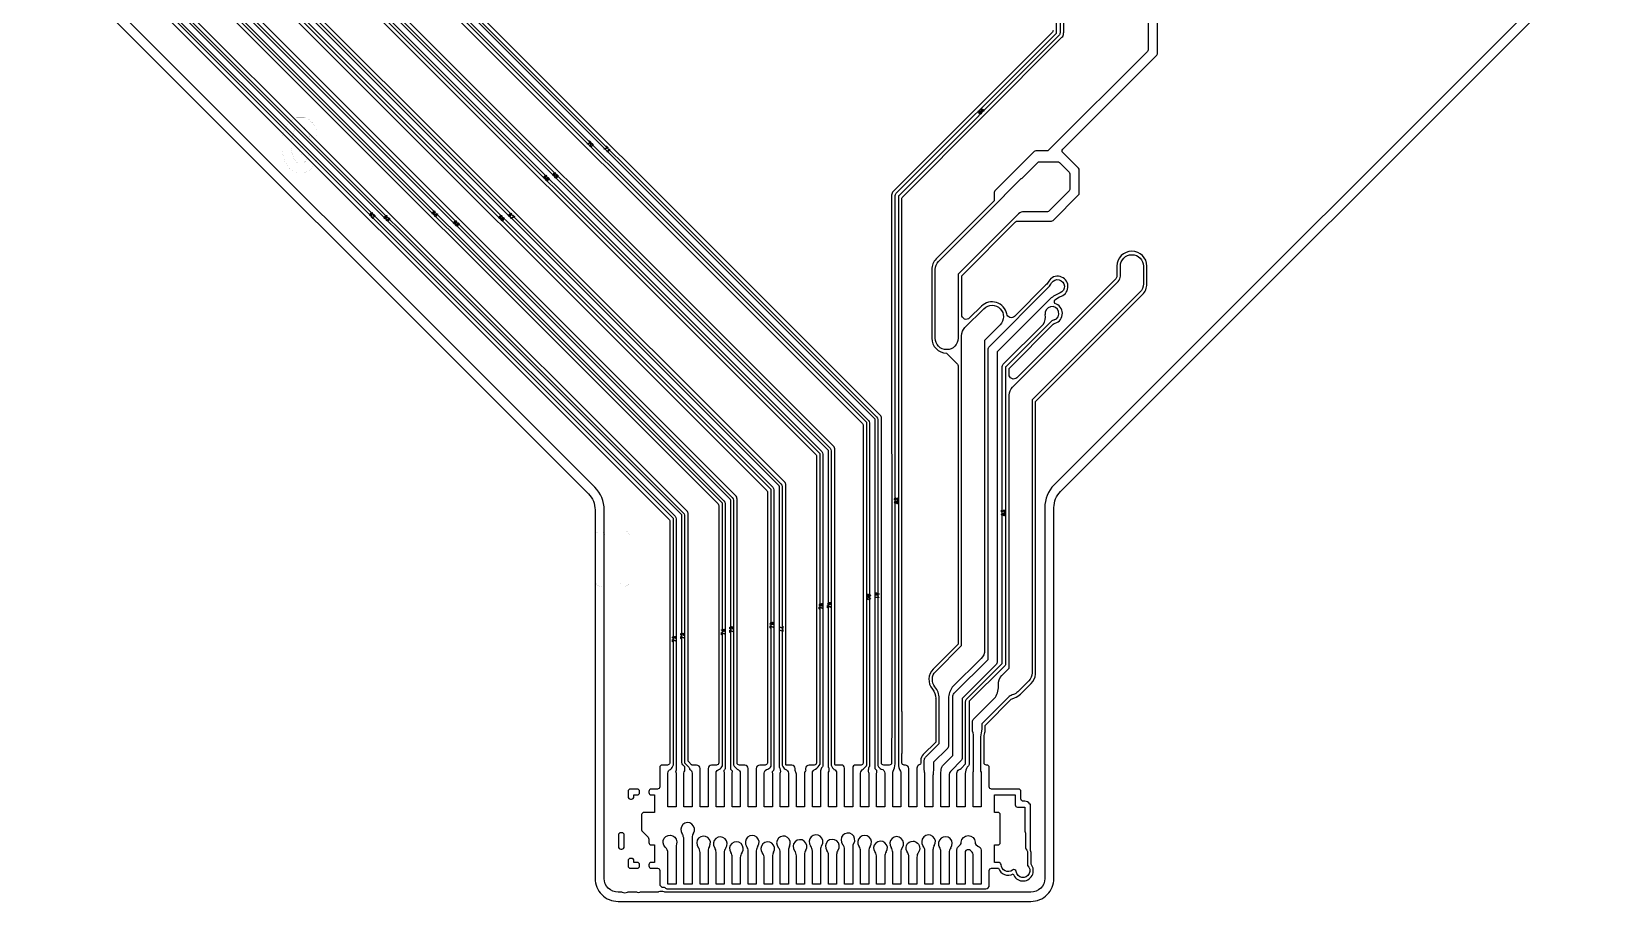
# Model space of a CAD drawing. Extents: x -945 to -170, y -475 to 73.
# Drawn here: x -899.13 to -864.66, y -430.84 to -411.88 of the extents above; entities that cross this region are included whole.
import ezdxf

# ---------------------------------------------------------------- set-up
doc = ezdxf.new("R2010")
doc.units = 0
for name, color, linetype in [('bak_bak_ttr1-bcq2932', 14, 'Continuous'), ('bak_outline', 7, 'Continuous'), ('biaozhu1', 4, 'Continuous'), ('quyukuang', 5, 'Continuous')]:
    doc.layers.add(name, color=color, linetype=linetype)

# ---------------------------------------------------------------- blocks, each defined once
blk = doc.blocks.new('PAD_R11')
at = {"layer": 'quyukuang', "const_width": 0.5}
blk.add_lwpolyline([(0.25, 0, 1), (-0.25, 0, 1)], format="xyb", close=True, dxfattribs=at)

msp = doc.modelspace()

# ---------------------------------------------------------------- linework, layer by layer
at = {"layer": 'bak_bak_ttr1-bcq2932'}
msp.add_line((-885.935, -430.638), (-886.143, -430.638), dxfattribs=at)
at = {"layer": 'bak_bak_ttr1-bcq2932', "linetype": 'Continuous'}
for points in [[(-898.93, -409.404), (-898.93, -339.145, -0.198918), (-898.695, -338.58), (-887.94, -327.824, 0.198866), (-887.589, -326.976), (-887.589, -312.463, -0.414221), (-887.289, -312.163), (-876.493, -312.163, -0.414221), (-876.193, -312.463), (-876.193, -326.976, 0.198942), (-875.842, -327.824), (-865.09, -338.576, -0.19887), (-864.855, -339.142), (-864.855, -409.442, -0.198841), (-865.09, -410.008), (-876.844, -421.762, 0.198849), (-877.049, -422.257), (-877.049, -430.338, -0.414221), (-877.349, -430.638), (-885.32, -430.638, -0.141893), (-885.34, -430.632, 0.15105), (-885.466, -430.632, -0.121952), (-885.49, -430.638), (-885.875, -430.638)], [(-880.362, -428.781), (-880.362, -428.045, -0.123503), (-880.352, -428.003, 0.123426), (-880.311, -427.84), (-880.311, -427.6, -0.071899), (-880.309, -427.59), (-880.309, -426.727, -0.06563), (-880.311, -426.718), (-880.311, -415.467, -0.199051), (-880.285, -415.405), (-876.794, -411.914, 0.198993), (-876.791, -411.906), (-876.791, -399.342, -0.223567), (-876.777, -399.313), (-876.707, -399.244, 0.192842), (-876.765, -399.111)], [(-876.564, -399.12, 0.132872), (-876.622, -399.204), (-876.622, -399.249, -0.200779), (-876.633, -399.275), (-876.716, -399.358), (-876.716, -411.906, -0.198813), (-876.741, -411.968), (-880.232, -415.458, 0.199265), (-880.236, -415.467), (-880.236, -426.709, -0.06563), (-880.234, -426.719), (-880.234, -427.599, -0.071899), (-880.236, -427.609), (-880.236, -427.84, 0.122425), (-880.196, -428.002, -0.127335), (-880.185, -428.045), (-880.185, -428.781), (-880.362, -428.781)], [(-892.352, -409.09), (-881.022, -420.42, -0.198729), (-881.008, -420.455), (-881.008, -427.824, -0.414365), (-881.051, -427.868), (-881.169, -427.868, 0.414243), (-881.235, -427.933), (-881.235, -428.781), (-881.412, -428.781), (-881.412, -427.933, 0.414243), (-881.478, -427.868), (-881.615, -427.868, -0.023592), (-881.622, -427.854), (-881.622, -420.996, 0.198878), (-881.655, -420.918), (-893.344, -409.229, -0.198874)], [(-892.222, -409.024), (-880.892, -420.354, -0.198938), (-880.869, -420.41), (-880.869, -427.888, -0.199584), (-880.877, -427.908), (-880.882, -427.913, 0.087879), (-880.894, -428.005, -0.116693), (-880.885, -428.045), (-880.885, -428.781), (-881.062, -428.781), (-881.062, -428.045, -0.3222), (-881.002, -427.96, -0.169562), (-880.994, -427.944), (-880.936, -427.886, 0.020186), (-880.926, -427.867), (-880.926, -420.41, 0.199121), (-880.932, -420.395), (-892.262, -409.064, -0.198777)], [(-892.042, -408.949), (-880.712, -420.28, -0.198816), (-880.689, -420.335), (-880.689, -427.88, 0.110709), (-880.611, -427.957, -0.374388), (-880.535, -428.045), (-880.535, -428.781), (-880.712, -428.781), (-880.712, -428.045, -0.088902), (-880.707, -428.014, 0.030232), (-880.711, -427.984), (-880.737, -427.957, -0.199584), (-880.746, -427.937), (-880.746, -420.335, 0.198981), (-880.752, -420.32), (-892.082, -408.99, -0.198856)], [(-876.866, -411.859, -0.199011), (-876.881, -411.894), (-880.353, -415.366, 0.198617), (-880.386, -415.446), (-880.385, -426.731), (-880.385, -426.734), (-880.387, -427.818, -0.413781), (-880.437, -427.868), (-880.557, -427.868, -0.414095), (-880.607, -427.818), (-880.607, -420.289, 0.198766), (-880.622, -420.254), (-891.952, -408.924, -0.198729)], [(-886.256, -430.638), (-886.349, -430.638, -0.414221), (-886.649, -430.338), (-886.649, -422.307, 0.198849), (-886.854, -421.812), (-898.695, -409.97, -0.19897), (-898.93, -409.404)], [(-893.744, -409.395), (-882.034, -421.105, -0.147767), (-882.023, -421.131), (-882.023, -427.822, -0.177077), (-882.038, -427.853, -0.198987), (-882.074, -427.868), (-882.185, -427.868, 0.410864), (-882.26, -427.942), (-882.26, -427.962, -0.308651), (-882.261, -427.99, 0.103573), (-882.285, -428.04, -0.013052), (-882.285, -428.045), (-882.285, -428.781), (-882.462, -428.781), (-882.462, -428.065, 0.071632), (-882.487, -427.986, -0.21792), (-882.487, -427.965, -0.018983), (-882.487, -427.956), (-882.487, -427.942, 0.410099), (-882.562, -427.868), (-882.682, -427.868, -0.028662), (-882.694, -427.852), (-882.694, -421.747, 0.198766), (-882.708, -421.712), (-894.381, -410.039, -0.198874)], [(-893.614, -409.329), (-881.907, -421.036, -0.198742), (-881.884, -421.091), (-881.884, -427.883, -0.199584), (-881.893, -427.903), (-881.915, -427.926, 0.062516), (-881.938, -428.02, -0.071784), (-881.935, -428.045), (-881.935, -428.781), (-882.112, -428.781), (-882.112, -428.045, -0.348806), (-882.044, -427.958, 0.098678), (-881.941, -427.847), (-881.941, -421.091, 0.198914), (-881.948, -421.076), (-893.654, -409.369, -0.198943)], [(-893.433, -409.254), (-881.727, -420.961, -0.198856), (-881.704, -421.016), (-881.704, -427.868, 0.070237), (-881.672, -427.929), (-881.653, -427.947, -0.114375), (-881.647, -427.958, 0.004919), (-881.643, -427.961, -0.316589), (-881.585, -428.045), (-881.585, -428.781), (-881.762, -428.781), (-881.762, -428.045, -0.142292), (-881.749, -427.997, 0.065423), (-881.748, -427.933), (-881.753, -427.928, -0.198563), (-881.761, -427.908), (-881.761, -421.016, 0.198995), (-881.767, -421.001), (-893.474, -409.295, -0.198804)], [(-897.858, -409.887), (-885.233, -422.512, -0.148168), (-885.222, -422.539), (-885.222, -427.823, -0.382571), (-885.272, -427.868), (-885.39, -427.868, 0.414253), (-885.44, -427.918), (-885.44, -428.341, -0.414228), (-885.49, -428.391), (-885.627, -428.391, 0.41425), (-885.677, -428.441), (-885.677, -428.468, 0.414261), (-885.627, -428.518), (-885.553, -428.518), (-885.553, -428.898), (-885.784, -428.898, 0.414249), (-885.834, -428.948), (-885.834, -429.28, 0.187557), (-885.819, -429.313), (-885.707, -429.426, -0.200207), (-885.677, -429.499), (-885.677, -429.558, 0.414261), (-885.627, -429.608), (-885.553, -429.608), (-885.553, -429.988), (-885.627, -429.988, 0.414261), (-885.677, -430.038), (-885.677, -430.065, 0.41425), (-885.627, -430.115), (-885.49, -430.115, -0.414106), (-885.44, -430.165), (-885.44, -430.464, 0.198865), (-885.425, -430.5), (-885.4, -430.524, 0.199129), (-885.391, -430.528), (-885.355, -430.528, -0.200369), (-885.328, -430.539), (-885.318, -430.549, 0.192262), (-885.284, -430.563), (-878.332, -430.563, 0.414241), (-878.257, -430.488), (-878.257, -430.165, -0.414253), (-878.207, -430.115), (-878.059, -430.116, 0.460538), (-877.738, -430.238, 1.191209), (-877.346, -430.028), (-877.348, -429.815, 0.100531), (-877.357, -429.726), (-877.357, -428.735, 0.414294), (-877.376, -428.716, 0.258701), (-877.484, -428.656), (-877.517, -428.656, -0.414106), (-877.567, -428.606), (-877.567, -428.441, 0.414081), (-877.617, -428.391), (-878.207, -428.391, -0.414081), (-878.257, -428.341), (-878.257, -427.918, 0.414081), (-878.307, -427.868), (-878.321, -427.868, -0.38183), (-878.371, -427.823), (-878.371, -427.292, -0.055089), (-878.357, -427.16), (-878.353, -427.153, 0.116488), (-878.348, -427.13), (-878.347, -427.018, -0.15202), (-878.336, -426.991), (-877.778, -426.433, -0.055641), (-877.705, -426.4, 0.115728), (-877.579, -426.322), (-877.343, -426.086, 0.175705), (-877.249, -425.885), (-877.248, -419.941), (-874.918, -417.612, 0.198935), (-874.823, -417.382), (-874.823, -416.993, 1), (-875.475, -416.993), (-875.475, -417.209, -0.197501), (-875.501, -417.272), (-877.657, -419.428, -0.646736), (-877.827, -419.352), (-877.827, -419.242, -0.198766), (-877.812, -419.206), (-876.862, -418.257, -0.046114), (-876.82, -418.238, 0.734305), (-876.826, -417.807, -0.211103), (-876.829, -417.725, -0.056038), (-876.687, -417.648)], [(-897.728, -409.822), (-885.106, -422.443, -0.198949), (-885.083, -422.499), (-885.083, -427.977, -0.199584), (-885.092, -427.997), (-885.096, -428.001, -0.12822), (-885.085, -428.045), (-885.085, -428.781), (-885.263, -428.781), (-885.263, -428.045, -0.316645), (-885.204, -427.961, 0.112618), (-885.14, -427.865), (-885.14, -422.499, 0.199073), (-885.146, -422.484), (-897.768, -409.862, -0.19884)], [(-897.548, -409.747), (-884.926, -422.369, -0.199055), (-884.903, -422.424), (-884.903, -427.808, 0.199143), (-884.896, -427.823), (-884.803, -427.916, -0.199488), (-884.795, -427.936), (-884.795, -427.96, -0.321573), (-884.735, -428.045), (-884.735, -428.781), (-884.913, -428.781), (-884.913, -428.045, -0.165655), (-884.894, -427.99, 0.118351), (-884.896, -427.905), (-884.937, -427.864, -0.198943), (-884.96, -427.808), (-884.96, -422.424, 0.199124), (-884.966, -422.409), (-897.588, -409.787, -0.198963)], [(-896.143, -410.203), (-884.17, -422.177, -0.198874), (-884.155, -422.212), (-884.155, -427.818, -0.414228), (-884.205, -427.868), (-884.31, -427.868, 0.414241), (-884.385, -427.943), (-884.385, -428.781), (-884.562, -428.781), (-884.562, -427.943, 0.414241), (-884.637, -427.868), (-884.738, -427.868, 0.027609), (-884.746, -427.859), (-884.811, -427.793, -0.138877), (-884.821, -427.768), (-884.821, -422.379, 0.198766), (-884.836, -422.343), (-897.459, -409.72, -0.179694)], [(-896.013, -410.137), (-884.04, -422.111, -0.198856), (-884.017, -422.166), (-884.017, -427.949, -0.198955), (-884.025, -427.969), (-884.043, -427.987, 0.020406), (-884.043, -428.003, -0.023227), (-884.044, -428.006, -0.113032), (-884.035, -428.045), (-884.035, -428.781), (-884.212, -428.781), (-884.212, -428.045, -0.36703), (-884.138, -427.957, 0.115975), (-884.074, -427.887), (-884.074, -422.166, 0.198995), (-884.08, -422.151), (-896.053, -410.178, -0.198938)], [(-895.833, -410.063), (-883.859, -422.036, -0.198777), (-883.836, -422.092), (-883.836, -427.86, 0.105762), (-883.752, -427.958, -0.344691), (-883.685, -428.045), (-883.685, -428.781), (-883.862, -428.781), (-883.862, -428.045, -0.095279), (-883.856, -428.012, 0.011606), (-883.857, -427.998), (-883.885, -427.97, -0.199584), (-883.893, -427.949), (-883.893, -422.092, 0.198856), (-883.9, -422.076), (-895.873, -410.103, -0.1988)], [(-894.782, -410.205), (-883.104, -421.882, -0.139116), (-883.094, -421.908), (-883.094, -427.823, -0.382075), (-883.144, -427.868), (-883.26, -427.868, 0.414244), (-883.335, -427.943), (-883.335, -428.781), (-883.512, -428.781), (-883.512, -427.943, 0.414244), (-883.587, -427.868), (-883.705, -427.868, -0.41407), (-883.755, -427.818), (-883.755, -422.071, 0.198878), (-883.787, -421.993), (-895.743, -410.037, -0.198826)], [(-894.652, -410.139), (-882.978, -421.812, -0.198943), (-882.955, -421.868), (-882.955, -427.965, -0.199584), (-882.964, -427.986), (-882.991, -428.013, -0.092887), (-882.985, -428.045), (-882.985, -428.781), (-883.162, -428.781), (-883.162, -428.045, -0.388245), (-883.081, -427.956, 0.114548), (-883.012, -427.892), (-883.012, -421.868, 0.199143), (-883.019, -421.853), (-894.692, -410.179, -0.198816)], [(-894.471, -410.064), (-882.798, -421.738, -0.198812), (-882.775, -421.793), (-882.775, -427.872, 0.111536), (-882.703, -427.958, -0.348069), (-882.635, -428.045), (-882.635, -428.781), (-882.812, -428.781), (-882.812, -428.045, -0.110476), (-882.804, -428.007, 0.066425), (-882.812, -427.94), (-882.824, -427.928, -0.199584), (-882.832, -427.908), (-882.832, -421.793, 0.199032), (-882.838, -421.778), (-894.512, -410.104, -0.198777)], [(-876.962, -417.32, -0.03515), (-877.022, -417.403), (-877.706, -418.087, -0.60031), (-877.878, -418.035, 0.60082), (-878.428, -417.866), (-878.685, -418.123, -0.66807), (-878.859, -418.051), (-878.859, -417.201), (-877.683, -416.025, -0.198842), (-877.647, -416.01), (-876.904, -416.01, 0.198877), (-876.868, -415.996), (-876.312, -415.44, 0.198757), (-876.298, -415.404), (-876.298, -414.897, 0.198804), (-876.312, -414.861), (-876.655, -414.518, -0.413953), (-876.655, -414.447), (-874.606, -412.398, 0.198757), (-874.591, -412.363), (-874.591, -410.183, 0.198866)], [(-874.796, -410.268), (-874.796, -412.278, -0.198889), (-874.81, -412.313), (-876.964, -414.467, -0.198959), (-876.999, -414.482), (-877.245, -414.482, 0.198889), (-877.28, -414.496), (-878.134, -415.35, 0.198847), (-878.148, -415.385), (-878.148, -415.549, -0.198804), (-878.163, -415.584), (-879.415, -416.836, 0.198753), (-879.51, -417.066), (-879.51, -418.563, 0.408434), (-879.191, -418.89), (-878.951, -419.13, -0.198814), (-878.936, -419.165), (-878.936, -425.231), (-879.479, -425.774, 0.388431), (-879.498, -426.213, -0.175919), (-879.426, -426.413, 0.015009), (-879.426, -426.423), (-879.426, -427.365), (-879.699, -427.639, 0.198592), (-879.751, -427.764), (-879.751, -427.818, -0.318919), (-879.784, -427.865, 0.319008), (-879.835, -427.936), (-879.835, -428.781), (-880.012, -428.781), (-880.012, -427.943, 0.414244), (-880.087, -427.868), (-880.11, -427.868, -0.414095), (-880.16, -427.818), (-880.16, -427.618, 0.041585), (-880.159, -427.599), (-880.159, -426.705), (-880.16, -426.702), (-880.161, -426.63), (-880.16, -415.514, -0.199011), (-880.145, -415.479), (-876.673, -412.006, 0.219022), (-876.64, -411.918, -0.16555), (-876.635, -411.903, 0.165614), (-876.63, -411.888), (-876.63, -410.464, -0.198804)], [(-876.898, -417.36, -1.398453), (-876.715, -417.577, 0.078446), (-876.93, -417.706), (-878.082, -418.858), (-878.082, -425.608, -0.199912), (-878.112, -425.681), (-878.848, -426.417), (-878.848, -427.704, -0.200036), (-878.878, -427.776), (-879.083, -427.982, 0.198817), (-879.135, -428.105), (-879.135, -428.781), (-879.312, -428.781), (-879.312, -428.044)], [(-879.312, -428.044, -0.035494), (-879.304, -427.949, -0.176037), (-879.275, -427.886), (-879.051, -427.662), (-879.051, -426.375, -0.199912), (-879.021, -426.303), (-878.285, -425.567), (-878.285, -418.816, -0.199837), (-878.255, -418.744), (-876.965, -417.454, 0.036275), (-876.898, -417.36)], [(-878.962, -428.781), (-878.962, -428.045, -0.289313), (-878.912, -427.964, 0.037341), (-878.873, -427.943), (-878.773, -427.842), (-878.773, -426.484, -0.198751), (-878.748, -426.422), (-877.977, -425.652), (-877.977, -419.195, -0.198864), (-877.952, -419.133), (-877.081, -418.262, 0.172662), (-877.039, -418.047)], [(-876.843, -418.166, 0.05508), (-876.909, -418.196), (-877.899, -419.186, 0.199116), (-877.902, -419.195), (-877.902, -425.667, -0.201251), (-877.913, -425.694), (-878.695, -426.475, 0.198915), (-878.698, -426.484), (-878.698, -427.858, -0.199901), (-878.709, -427.884), (-878.736, -427.911, 0.125864), (-878.784, -428.048), (-878.785, -428.781), (-878.962, -428.781)], [(-884.707, -429.353, 0.14102), (-884.735, -429.446), (-884.735, -430.462), (-884.913, -430.462), (-884.913, -429.455, -0.167199), (-884.932, -429.392, 0.048813), (-884.951, -429.364)], [(-884.358, -429.644, 0.140429), (-884.385, -429.737), (-884.385, -430.462), (-884.562, -430.462), (-884.562, -429.77, 0.169489), (-884.6, -429.661)], [(-884.001, -429.674, 0.160102), (-884.035, -429.778), (-884.035, -430.462), (-884.212, -430.462), (-884.212, -429.766, 0.149617), (-884.242, -429.668)], [(-883.65, -429.779, 0.162623), (-883.685, -429.884), (-883.685, -430.462), (-883.862, -430.462), (-883.862, -429.872, 0.14944), (-883.892, -429.774)], [(-883.303, -429.635, 0.153842), (-883.335, -429.736), (-883.335, -430.462), (-883.512, -430.462), (-883.512, -429.741, 0.15914), (-883.546, -429.638)], [(-882.959, -429.768, 0.138825), (-882.985, -429.86), (-882.985, -430.462), (-883.162, -430.462), (-883.162, -429.896, 0.174125), (-883.202, -429.785)], [(-882.612, -429.637, 0.127961), (-882.635, -429.722), (-882.635, -430.462), (-882.812, -430.462), (-882.812, -429.778, 0.18334), (-882.856, -429.662)], [(-882.258, -429.724, 0.14), (-882.285, -429.816), (-882.285, -430.462), (-882.462, -430.462), (-882.462, -429.847, 0.170429), (-882.501, -429.737)], [(-881.908, -429.617, 0.138199), (-881.935, -429.708), (-881.935, -430.462), (-882.112, -430.462), (-882.112, -429.741, 0.172971), (-882.152, -429.63)], [(-881.555, -429.719, 0.148951), (-881.585, -429.817), (-881.585, -430.462), (-881.762, -430.462), (-881.762, -429.833, 0.163217), (-881.798, -429.728)], [(-881.211, -429.574, 0.129539), (-881.235, -429.66), (-881.235, -430.462), (-881.412, -430.462), (-881.412, -429.708, 0.176855), (-881.454, -429.595)], [(-880.852, -429.64, 0.155232), (-880.885, -429.741), (-880.885, -430.462), (-881.062, -430.462), (-881.062, -429.744, 0.159901), (-881.096, -429.64)], [(-880.504, -429.76, 0.149865), (-880.535, -429.858), (-880.535, -430.462), (-880.712, -430.462), (-880.712, -429.872, 0.163068), (-880.748, -429.767)], [(-880.153, -429.663, 0.15441), (-880.185, -429.763), (-880.185, -430.462), (-880.362, -430.462), (-880.362, -429.769, 0.161514), (-880.397, -429.664)], [(-879.456, -429.622, 0.146019), (-879.485, -429.718), (-879.485, -430.462), (-879.662, -430.462), (-879.662, -429.737, 0.160585), (-879.698, -429.634)], [(-879.097, -429.671, 0.168886), (-879.135, -429.779), (-879.135, -430.462), (-879.312, -430.462), (-879.312, -429.754, 0.142248), (-879.34, -429.66)]]:
    msp.add_lwpolyline(points, format="xyb", dxfattribs=at)
for points in [[(-879.435, -418.563), (-879.435, -417.067, -0.19971), (-879.361, -416.89), (-877.928, -415.457, -0.115747), (-877.916, -415.437), (-877.569, -415.089, -0.223574), (-877.556, -415.085, -0.031574), (-877.531, -415.065), (-877.198, -414.732, -0.198944), (-877.163, -414.718), (-876.765, -414.718, -0.198804), (-876.73, -414.732), (-876.517, -414.946, -0.198814), (-876.502, -414.981), (-876.502, -415.32, -0.198889), (-876.517, -415.355), (-876.953, -415.791, -0.198814), (-876.988, -415.806), (-877.502, -415.806, 0.196833), (-877.618, -415.854), (-878.935, -417.17), (-878.935, -418.563, -1)], [(-878.623, -427.101), (-878.623, -426.93, -0.200036), (-878.594, -426.858), (-878.123, -426.387, 0.16479), (-878.058, -426.114, -0.221874), (-877.986, -425.915), (-877.824, -425.752), (-877.824, -419.806, -0.199522), (-877.75, -419.629), (-875.446, -417.325, 0.192569), (-875.399, -417.211), (-875.399, -416.993, -1), (-874.899, -416.993), (-874.899, -417.382, -0.199522), (-874.973, -417.559), (-877.324, -419.91), (-877.324, -425.855, -0.19935), (-877.397, -426.033), (-877.633, -426.268, -0.119026), (-877.733, -426.329, 0.058938), (-877.826, -426.373), (-878.423, -426.971), (-878.423, -427.101, -0.065441), (-878.427, -427.127, 0.061529), (-878.447, -427.292), (-878.447, -427.999, -0.136155), (-878.434, -428.045), (-878.434, -428.781), (-878.612, -428.781), (-878.612, -428.045, -0.136166), (-878.6, -427.999), (-878.6, -427.292, 0.061529), (-878.62, -427.127, -0.06543)], [(-879.675, -427.963), (-879.675, -427.764, -0.199863), (-879.645, -427.692), (-879.35, -427.397), (-879.35, -426.413, 0.177529), (-879.442, -426.163, -0.385654), (-879.425, -425.827), (-878.86, -425.262), (-878.86, -418.51, -0.199793), (-878.787, -418.332), (-878.374, -417.92, -1), (-878.021, -418.274), (-878.36, -418.613), (-878.36, -425.365, -0.19971), (-878.433, -425.543), (-879.063, -426.172, 0.169539), (-879.147, -426.413), (-879.147, -427.439, -0.199863), (-879.176, -427.511), (-879.472, -427.806), (-879.471, -427.956, 0.01522), (-879.482, -428.073, -0.086694), (-879.485, -428.082), (-879.485, -428.781), (-879.662, -428.781), (-879.662, -428.045, 0.001785), (-879.67, -427.995, -0.08037)], [(-886.13, -428.557, 0.414249), (-886.08, -428.607), (-886.053, -428.607, 0.405995), (-886.003, -428.558), (-886.003, -428.518), (-885.93, -428.518, 0.41426), (-885.88, -428.468), (-885.88, -428.441, 0.414249), (-885.93, -428.391), (-886.08, -428.391, 0.414249), (-886.13, -428.441)], [(-878.144, -429.988), (-878.144, -429.608), (-878.07, -429.608, 0.414261), (-878.02, -429.558), (-878.02, -428.986, -0.06286), (-878.017, -428.96, -0.128437), (-878.02, -428.948, 0.41425), (-878.07, -428.898), (-878.144, -428.898), (-878.144, -428.518), (-877.694, -428.518), (-877.694, -428.735, 0.406516), (-877.644, -428.783), (-877.484, -428.783), (-877.484, -429.305, -0.128641), (-877.471, -429.354), (-877.471, -429.662, 0.17261), (-877.459, -429.694, -0.22483), (-877.425, -429.818, -0.060871), (-877.422, -429.842), (-877.422, -430.057, -1.42119), (-877.672, -430.188, 0.568927), (-877.752, -430.156, -0.645628), (-877.997, -430.033, -0.114702), (-878.022, -429.995, 0.129912), (-878.046, -429.988)], [(-886.34, -429.647, 0.414249), (-886.291, -429.697), (-886.263, -429.697, 0.41425), (-886.213, -429.647), (-886.213, -429.392, 0.41425), (-886.263, -429.342), (-886.291, -429.342, 0.414249), (-886.34, -429.392)], [(-885.076, -429.591, 0.076035), (-885.085, -429.644), (-885.085, -430.462), (-885.263, -430.462), (-885.263, -429.785, 0.209189), (-885.319, -429.656, -1.84699)], [(-879.918, -429.528, -0.131953), (-879.879, -429.534, -0.483232), (-879.794, -429.753, -0.163889), (-879.799, -429.768, 0.163763), (-879.835, -429.874), (-879.835, -430.462), (-880.012, -430.462), (-880.012, -429.86, 0.114854), (-880.03, -429.783, -0.677742)], [(-878.962, -430.462), (-878.962, -429.71, -0.199324), (-878.936, -429.647), (-878.888, -429.599, 0.183977), (-878.867, -429.55, -0.977373), (-878.567, -429.55, 0.183164), (-878.547, -429.599), (-878.509, -429.637, -0.366448), (-878.434, -429.725), (-878.434, -430.462), (-878.612, -430.462), (-878.612, -429.816, 0.198878), (-878.634, -429.763), (-878.666, -429.732, 0.386852), (-878.766, -429.729, 0.178789), (-878.785, -429.778), (-878.785, -430.462)], [(-886.13, -430.065, 0.414249), (-886.08, -430.115), (-885.93, -430.115, 0.414249), (-885.88, -430.065), (-885.88, -430.038, 0.41426), (-885.93, -429.988), (-886.003, -429.988), (-886.003, -429.949, 0.405995), (-886.053, -429.9), (-886.08, -429.9, 0.414249), (-886.13, -429.95)]]:
    msp.add_lwpolyline(points, format="xyb", close=True, dxfattribs=at)
at = {"layer": 'bak_bak_ttr1-bcq2932'}
for centre, radius, start, end in [((-876.769, -417.438), 0.226, 291.4288, 148.6842), ((-876.89, -418.024), 0.15, 288.2317, 189.1467), ((-884.832, -429.272), 0.15, 327.0354, 217.8949), ((-884.485, -429.565), 0.15, 328.0414, 219.9113), ((-884.119, -429.583), 0.15, 322.3962, 214.8955), ((-883.769, -429.689), 0.15, 323.0565, 214.9454), ((-883.425, -429.549), 0.15, 324.6644, 216.3819), ((-883.086, -429.69), 0.15, 328.3838, 219.3428), ((-882.743, -429.564), 0.15, 330.8274, 221.0909), ((-882.384, -429.643), 0.15, 327.271, 219.1017), ((-882.034, -429.537), 0.15, 327.7231, 218.4448), ((-881.679, -429.636), 0.15, 326.1237, 217.9084), ((-881.339, -429.498), 0.15, 329.1997, 220.4548), ((-880.974, -429.553), 0.15, 324.4205, 215.5982), ((-880.628, -429.676), 0.15, 325.7052, 217.3429), ((-880.275, -429.577), 0.15, 324.8844, 215.8344), ((-879.581, -429.54), 0.15, 326.7935, 218.9413), ((-879.214, -429.578), 0.15, 321.6585, 213.4881), ((-886.199, -430.499), 0.15, 247.8829, 292.1171), ((-885.905, -430.491), 0.15, 258.4504, 281.5496)]:
    msp.add_arc(centre, radius, start, end, dxfattribs=at)
at = {"layer": 'bak_outline', "linetype": 'Continuous'}
msp.add_lwpolyline([(-899.13, -339.145), (-899.13, -409.404, 0.198916), (-898.837, -410.112), (-886.995, -421.953, -0.198918), (-886.849, -422.307), (-886.849, -430.338, 0.414216), (-886.349, -430.838), (-877.349, -430.838, 0.414369), (-876.849, -430.338), (-876.849, -422.257, -0.19873), (-876.702, -421.903), (-864.948, -410.149, 0.198916), (-864.655, -409.442), (-864.655, -339.142, 0.198917)], format="xyb", dxfattribs=at)
at = {"layer": 'biaozhu1'}
for p, q in [((-878.422, -413.575), (-878.416, -413.602)), ((-887.014, -414.322), (-886.951, -414.296)), ((-886.645, -414.436), (-886.583, -414.41)), ((-886.589, -414.495), (-886.549, -414.455)), ((-887.727, -415.052), (-887.724, -415.045)), ((-890.303, -415.867), (-890.33, -415.874)), ((-888.684, -415.942), (-888.621, -415.916)), ((-884.072, -424.929), (-884.048, -424.943))]:
    msp.add_line(p, q, dxfattribs=at)
at = {"layer": 'biaozhu1', "linetype": 'Continuous'}
for points in [[(-878.466, -413.605, -0.353911), (-878.456, -413.625, -3.220265), (-878.479, -413.646, -0.163937), (-878.483, -413.645), (-878.489, -413.643, -0.104858), (-878.491, -413.642), (-878.496, -413.637, -0.10794), (-878.497, -413.635, -0.563007)], [(-878.436, -413.56, -0.768632), (-878.428, -413.555), (-878.399, -413.585), (-878.392, -413.578, -1), (-878.385, -413.585), (-878.391, -413.592), (-878.378, -413.605, -1), (-878.386, -413.612), (-878.399, -413.599), (-878.415, -413.615, -0.595702), (-878.424, -413.613)], [(-890.343, -415.874, -0.595702), (-890.341, -415.866), (-890.288, -415.853, -0.768632), (-890.283, -415.862), (-890.313, -415.891), (-890.306, -415.898, -1), (-890.313, -415.905), (-890.32, -415.898), (-890.333, -415.911, -1), (-890.34, -415.904), (-890.327, -415.891)], [(-880.918, -424.241), (-880.915, -424.247, 0.272445), (-880.86, -424.247, 0.311837), (-880.86, -424.231, 0.272432), (-880.915, -424.231), (-880.918, -424.237)], [(-884.093, -424.928, -0.761311), (-884.09, -424.919), (-884.048, -424.919), (-884.048, -424.909, -1), (-884.038, -424.909), (-884.038, -424.919), (-884.02, -424.919, -1), (-884.02, -424.929), (-884.038, -424.929), (-884.038, -424.952, -0.589349), (-884.046, -424.957)]]:
    msp.add_lwpolyline(points, format="xyb", close=True, dxfattribs=at)
for points in [[(-878.416, -413.602), (-878.406, -413.592), (-878.422, -413.575)], [(-890.33, -415.874), (-890.32, -415.884), (-890.303, -415.867)], [(-884.048, -424.943), (-884.048, -424.929), (-884.072, -424.929)]]:
    msp.add_lwpolyline(points, dxfattribs=at)
for points in [[(-886.951, -414.296), (-886.975, -414.273, -1), (-886.967, -414.266), (-886.939, -414.294, -0.540717), (-886.941, -414.302), (-887.01, -414.332, -1), (-887.014, -414.322)], [(-886.907, -414.326, -0.482661), (-886.911, -414.372), (-886.918, -414.379, -0.585337), (-886.967, -414.374, -0.177914), (-886.967, -414.371)], [(-886.907, -414.344, 0.50695), (-886.927, -414.335), (-886.939, -414.344), (-886.946, -414.35), (-886.955, -414.363, 0.507013), (-886.946, -414.383)], [(-886.583, -414.41), (-886.606, -414.387, -1), (-886.599, -414.38), (-886.57, -414.408, -0.540717), (-886.572, -414.416), (-886.642, -414.446, -1), (-886.645, -414.436)], [(-886.557, -414.453, -1.523158), (-886.549, -414.445), (-886.537, -414.444, -0.701217), (-886.533, -414.453), (-886.582, -414.502, -1), (-886.589, -414.495)], [(-886.549, -414.455, -0.069186), (-886.551, -414.455), (-886.557, -414.453)], [(-887.926, -415.075, -0.603946), (-887.97, -415.068, -0.131058), (-887.97, -415.066)], [(-887.902, -415.046, -1.486942), (-887.91, -415.038, 0.775512), (-887.938, -415.035)], [(-887.873, -415.062, -0.461321), (-887.854, -415.097, -0.323153), (-887.873, -415.105, -0.99703), (-887.924, -415.114, -0.127896), (-887.925, -415.111)], [(-887.925, -415.111, -0.454582), (-887.893, -415.085, -0.487886), (-887.873, -415.062)], [(-887.729, -415.017, -0.603946), (-887.773, -415.01, -0.131058), (-887.773, -415.008)], [(-887.705, -414.988, -1.486942), (-887.712, -414.98, 0.775512), (-887.741, -414.977)], [(-887.662, -415.013, -0.422602), (-887.708, -415.074), (-887.717, -415.071, -0.099674), (-887.718, -415.07), (-887.722, -415.066, -0.099677), (-887.723, -415.064), (-887.727, -415.056, -0.203019), (-887.727, -415.052)], [(-887.724, -415.045, -1.486758), (-887.717, -415.054, 0.776145), (-887.688, -415.056)], [(-891.72, -415.888, -0.603946), (-891.763, -415.881, -0.131058), (-891.764, -415.879)], [(-891.696, -415.859, -1.486942), (-891.703, -415.851, 0.775512), (-891.732, -415.848)], [(-891.723, -415.927, -0.646356), (-891.72, -415.918), (-891.677, -415.915, 0.341406), (-891.657, -415.894)], [(-891.709, -415.927), (-891.688, -415.948, -1), (-891.695, -415.955), (-891.723, -415.927)], [(-891.647, -415.89, -0.419669), (-891.676, -415.925), (-891.709, -415.927)], [(-891.657, -415.894, 0.570163), (-891.677, -415.891, -1), (-891.684, -415.884)], [(-891.402, -415.95, -0.603946), (-891.446, -415.944, -0.131058), (-891.446, -415.942)], [(-891.378, -415.922, -1.486942), (-891.385, -415.913, 0.775512), (-891.414, -415.911)], [(-891.336, -415.96), (-891.352, -415.944, -1), (-891.345, -415.937), (-891.323, -415.959, -0.594736), (-891.325, -415.967), (-891.347, -415.972, -1.03398), (-891.4, -415.989)], [(-891.4, -415.983, -0.08095), (-891.4, -415.981), (-891.397, -415.975, -1), (-891.388, -415.978, 0.637807), (-891.37, -416)], [(-891.37, -416, 0.372943), (-891.356, -415.978), (-891.361, -415.973, -0.594736), (-891.358, -415.964), (-891.336, -415.96)], [(-890.357, -415.852, -0.603946), (-890.4, -415.846, -0.131058), (-890.4, -415.843)], [(-890.332, -415.823, -1.486942), (-890.34, -415.815, 0.775512), (-890.368, -415.813)], [(-889.89, -416.063, -0.603946), (-889.933, -416.057, -0.131058), (-889.934, -416.054)], [(-889.866, -416.035, -1.486942), (-889.873, -416.026, 0.775512), (-889.902, -416.024)], [(-889.838, -416.111, -0.642771), (-889.888, -416.102, -0.329125), (-889.888, -416.096)], [(-889.888, -416.096, -0.08095), (-889.888, -416.094), (-889.885, -416.087, -1), (-889.876, -416.091, 0.637807), (-889.858, -416.113)], [(-889.858, -416.113, 0.818025), (-889.859, -416.077, -0.738803), (-889.863, -416.069), (-889.839, -416.049, -0.393529), (-889.833, -416.05), (-889.813, -416.07, -1), (-889.82, -416.077), (-889.837, -416.06), (-889.848, -416.07, -0.523185), (-889.838, -416.111)], [(-888.901, -415.947, -0.603946), (-888.945, -415.941, -0.131058), (-888.945, -415.939)], [(-888.877, -415.919, -1.486942), (-888.885, -415.91, 0.775512), (-888.913, -415.908)], [(-888.852, -415.997, -0.603575), (-888.895, -415.991, -0.127896), (-888.896, -415.988)], [(-888.828, -415.968, -1.486942), (-888.835, -415.96, 0.775512), (-888.864, -415.958)], [(-888.69, -415.903, -0.603946), (-888.734, -415.897, -0.131058), (-888.734, -415.895)], [(-888.666, -415.875, -1.486942), (-888.673, -415.866, 0.775512), (-888.702, -415.864)], [(-888.621, -415.916), (-888.644, -415.893, -1), (-888.637, -415.886), (-888.609, -415.914, -0.540717), (-888.61, -415.922), (-888.68, -415.951, -1), (-888.684, -415.942)], [(-880.323, -422.075, -0.688679), (-880.289, -422.05), (-880.278, -422.057), (-880.253, -422.078)], [(-880.302, -422.091, -0.328001), (-880.323, -422.077, -0.134382), (-880.323, -422.075)], [(-880.289, -422.153, -0.647914), (-880.323, -422.147, -0.095784), (-880.323, -422.145)], [(-880.313, -422.065, 0.570938), (-880.302, -422.081, -1), (-880.302, -422.091)], [(-880.253, -422.078), (-880.253, -422.049, -1), (-880.243, -422.049), (-880.243, -422.089, -0.650111), (-880.251, -422.093), (-880.284, -422.065, 0.341992), (-880.313, -422.065)], [(-880.296, -422.132, 0.610192), (-880.313, -422.134), (-880.313, -422.144)], [(-877.99, -422.348), (-877.99, -422.316, -0.595633), (-877.982, -422.312), (-877.963, -422.324, -1.208225), (-877.92, -422.355)], [(-877.98, -422.325), (-877.98, -422.348, -1), (-877.99, -422.348)], [(-877.956, -422.417, -0.647914), (-877.99, -422.411, -0.095784), (-877.99, -422.409)], [(-877.927, -422.321, 0.372906), (-877.953, -422.326), (-877.953, -422.333, -0.595633), (-877.961, -422.337), (-877.98, -422.325)], [(-877.963, -422.397, 0.610192), (-877.98, -422.398), (-877.98, -422.408)], [(-877.92, -422.355), (-877.926, -422.358, -1), (-877.93, -422.349, 0.637699), (-877.927, -422.321)], [(-881.929, -424.389, -0.647914), (-881.962, -424.383, -0.095784), (-881.963, -424.381)], [(-881.936, -424.368, 0.610192), (-881.953, -424.37), (-881.953, -424.38)], [(-881.782, -424.35, -0.379402), (-881.737, -424.325, -0.577103), (-881.706, -424.363, -0.205996), (-881.709, -424.366), (-881.715, -424.369)], [(-881.733, -424.335, -0.597515), (-881.753, -424.372, -0.359038), (-881.782, -424.351, -0.095784), (-881.782, -424.35)], [(-881.715, -424.369, -1.487491), (-881.715, -424.357, 0.775711), (-881.733, -424.335)], [(-880.928, -424.175, -0.871219), (-880.882, -424.155, -0.486307), (-880.851, -424.153)], [(-880.851, -424.153, -0.461994), (-880.863, -424.191, -0.324969), (-880.882, -424.183, -0.596255), (-880.927, -424.177, -0.095784), (-880.928, -424.175)], [(-880.928, -424.242, -0.384765), (-880.882, -424.214, -0.472809), (-880.848, -424.244)], [(-880.848, -424.244, -0.401992), (-880.924, -424.252), (-880.927, -424.244, -0.095784), (-880.928, -424.242)], [(-880.86, -424.159, 0.425409), (-880.875, -424.163), (-880.876, -424.169)], [(-880.876, -424.169), (-880.875, -424.176, 0.425256), (-880.86, -424.18)], [(-880.747, -424.145, -0.871219), (-880.701, -424.125, -0.486307), (-880.671, -424.123)], [(-880.671, -424.123, -0.461994), (-880.682, -424.162, -0.324969), (-880.701, -424.154, -0.596255), (-880.747, -424.147, -0.095784), (-880.747, -424.145)], [(-880.742, -424.217, -1), (-880.742, -424.207), (-880.686, -424.207)], [(-880.69, -424.201, -1.522268), (-880.678, -424.201), (-880.669, -424.209, -0.70052), (-880.672, -424.217), (-880.742, -424.217)], [(-880.679, -424.129, 0.425409), (-880.694, -424.133), (-880.696, -424.139)], [(-880.696, -424.139), (-880.694, -424.146, 0.425256), (-880.679, -424.15)], [(-880.686, -424.207, -0.069267), (-880.687, -424.206), (-880.69, -424.201)], [(-881.963, -424.465), (-881.963, -424.425, -0.539242), (-881.956, -424.42), (-881.886, -424.449, -1), (-881.89, -424.458), (-881.953, -424.433)], [(-881.953, -424.433), (-881.953, -424.465, -1), (-881.963, -424.465)], [(-881.782, -424.437), (-881.782, -424.397, -0.539242), (-881.776, -424.392), (-881.706, -424.421, -1), (-881.709, -424.43), (-881.772, -424.404)], [(-881.772, -424.404), (-881.772, -424.437, -1), (-881.782, -424.437)], [(-885.162, -425.092, -0.688679), (-885.127, -425.068), (-885.117, -425.074), (-885.092, -425.096)], [(-885.092, -425.096), (-885.092, -425.066, -1), (-885.082, -425.066), (-885.082, -425.106, -0.650111), (-885.09, -425.11), (-885.123, -425.082, 0.341992), (-885.152, -425.082)], [(-884.981, -425.032), (-884.981, -425.001, -0.595633), (-884.974, -424.997), (-884.955, -425.009, -1.208225), (-884.911, -425.04)], [(-884.971, -425.01), (-884.971, -425.032, -1), (-884.981, -425.032)], [(-884.981, -425.108), (-884.981, -425.068, -0.539242), (-884.974, -425.064), (-884.904, -425.092, -1), (-884.908, -425.101), (-884.971, -425.076)], [(-884.919, -425.006, 0.372906), (-884.945, -425.011), (-884.945, -425.018, -0.595633), (-884.952, -425.022), (-884.971, -425.01)], [(-884.911, -425.04), (-884.918, -425.043, -1), (-884.922, -425.034, 0.637699), (-884.919, -425.006)], [(-884.095, -425.022), (-884.095, -424.982, -0.539242), (-884.088, -424.978), (-884.018, -425.006, -1), (-884.022, -425.016), (-884.085, -424.99)], [(-884.085, -424.99), (-884.085, -425.022, -1), (-884.095, -425.022)], [(-883.915, -424.896), (-883.915, -424.867, -1), (-883.905, -424.867), (-883.905, -424.891), (-883.89, -424.893, -0.523857), (-883.868, -424.857)], [(-883.852, -424.869, 0.819062), (-883.877, -424.895, -0.735195), (-883.88, -424.903), (-883.91, -424.901, -0.388911), (-883.915, -424.896)], [(-883.915, -424.971), (-883.915, -424.931, -0.539242), (-883.908, -424.927), (-883.838, -424.955, -1), (-883.842, -424.965), (-883.905, -424.939)], [(-883.905, -424.939), (-883.905, -424.971, -1), (-883.915, -424.971)], [(-883.851, -424.906, -1), (-883.855, -424.897, 0.637699), (-883.852, -424.869)], [(-882.954, -424.786, -0.421687), (-883.03, -424.796), (-883.034, -424.788, -0.095784), (-883.034, -424.786)], [(-883.034, -424.876), (-883.034, -424.836, -0.539242), (-883.027, -424.832), (-882.957, -424.86, -1), (-882.961, -424.869), (-883.024, -424.844)], [(-883.024, -424.844), (-883.024, -424.876, -1), (-883.034, -424.876)], [(-883.021, -424.764, -1.487712), (-883.022, -424.776, 0.775304), (-883.003, -424.798)], [(-882.83, -424.86, -1), (-882.827, -424.851), (-882.764, -424.876)], [(-882.83, -424.93, -1), (-882.827, -424.921), (-882.764, -424.946)], [(-882.764, -424.876), (-882.764, -424.844, -1), (-882.754, -424.844), (-882.754, -424.884, -0.539242), (-882.76, -424.889), (-882.83, -424.86)], [(-882.764, -424.946), (-882.764, -424.914, -1), (-882.754, -424.914), (-882.754, -424.954, -0.539242), (-882.76, -424.959), (-882.83, -424.93)], [(-885.14, -425.109, -0.328001), (-885.161, -425.095, -0.134382), (-885.162, -425.092)], [(-885.162, -425.176), (-885.162, -425.137, -0.539242), (-885.155, -425.132), (-885.085, -425.16, -1), (-885.089, -425.17), (-885.152, -425.144)], [(-885.152, -425.144), (-885.152, -425.176, -1), (-885.162, -425.176)], [(-885.152, -425.082, 0.570938), (-885.14, -425.099, -1), (-885.14, -425.109)], [(-884.971, -425.076), (-884.971, -425.108, -1), (-884.981, -425.108)]]:
    msp.add_lwpolyline(points, format="xyb", dxfattribs=at)
at = {"layer": 'biaozhu1'}
for centre, radius in [((-878.478, -413.624), 0.0118), ((-878.451, -413.651), 0.0158), ((-887.945, -415.06), 0.015), ((-887.872, -415.084), 0.0118), ((-887.748, -415.002), 0.015), ((-887.682, -415.031), 0.015), ((-887.899, -415.111), 0.0158), ((-891.739, -415.873), 0.015), ((-891.421, -415.936), 0.015), ((-890.375, -415.838), 0.015), ((-889.909, -416.049), 0.015), ((-888.92, -415.933), 0.015), ((-888.871, -415.983), 0.015), ((-888.709, -415.889), 0.015), ((-880.269, -422.139), 0.0152), ((-877.935, -422.403), 0.0152), ((-881.908, -424.375), 0.0152), ((-881.756, -424.348), 0.0151), ((-880.902, -424.169), 0.0152), ((-880.722, -424.139), 0.0152), ((-882.981, -424.785), 0.0151)]:
    msp.add_circle(centre, radius, dxfattribs=at)
for centre, radius, start, end in [((-886.913, -414.382), 0.0556, 84.2973, 168.4925), ((-886.96, -414.33), 0.0545, 284.5194, 345.4806), ((-887.916, -415.075), 0.055, 83.725, 170.0209), ((-887.943, -415.058), 0.0233, 315.2384, 78.3273), ((-887.92, -415.038), 0.0197, 334.0208, 59.347), ((-887.719, -415.017), 0.055, 83.725, 170.0209), ((-887.746, -415), 0.0233, 315.2384, 78.3273), ((-887.723, -414.98), 0.0197, 334.0208, 59.347), ((-887.684, -415.033), 0.0233, 135.2523, 258.3114), ((-887.68, -415.031), 0.0255, 46.0694, 144.6605), ((-891.71, -415.888), 0.055, 83.725, 170.0209), ((-891.737, -415.871), 0.0233, 315.2384, 78.3273), ((-891.714, -415.85), 0.0197, 334.0208, 59.347), ((-891.668, -415.899), 0.0219, 22.1642, 137.1061), ((-891.392, -415.951), 0.055, 83.725, 170.0209), ((-891.419, -415.934), 0.0233, 315.2384, 78.3273), ((-891.396, -415.986), 0.00571, 144.2191, 216.9653), ((-891.396, -415.913), 0.0197, 334.0208, 59.347), ((-890.346, -415.853), 0.055, 83.725, 170.0209), ((-890.373, -415.836), 0.0233, 315.2384, 78.3273), ((-890.35, -415.815), 0.0197, 334.0208, 59.347), ((-889.88, -416.064), 0.055, 83.725, 170.0209), ((-889.907, -416.047), 0.0233, 315.2384, 78.3273), ((-889.884, -416.026), 0.0197, 334.0208, 59.347), ((-888.891, -415.948), 0.055, 83.725, 170.0209), ((-888.918, -415.931), 0.0233, 315.2384, 78.3273), ((-888.841, -415.998), 0.055, 83.7356, 170.0666), ((-888.895, -415.91), 0.0197, 334.0208, 59.347), ((-888.868, -415.981), 0.0233, 315.2384, 78.3273), ((-888.845, -415.96), 0.0197, 334.0208, 59.347), ((-888.68, -415.904), 0.055, 83.725, 170.0209), ((-888.707, -415.887), 0.0233, 315.2384, 78.3273), ((-888.684, -415.866), 0.0197, 334.0208, 59.347), ((-880.304, -422.139), 0.0204, 44.4979, 195.9023), ((-880.304, -422.14), 0.0104, 204.1519, 43.2244), ((-880.267, -422.139), 0.026, 213.0455, 146.9545), ((-877.97, -422.403), 0.0204, 44.4979, 195.9023), ((-877.97, -422.404), 0.0104, 204.1519, 43.2244), ((-877.934, -422.403), 0.026, 213.0455, 146.9545), ((-881.943, -424.375), 0.0204, 44.4979, 195.9023), ((-881.943, -424.376), 0.0104, 204.1519, 43.2244), ((-881.907, -424.375), 0.026, 213.0455, 146.9545), ((-880.878, -424.169), 0.0213, 330.4443, 29.5557), ((-880.698, -424.139), 0.0213, 330.4443, 29.5557), ((-883.863, -424.882), 0.0263, 296.5455, 100.7623), ((-883.014, -424.783), 0.0197, 108.9553, 189.1016), ((-882.984, -424.785), 0.0233, 90.0194, 213.449), ((-882.979, -424.786), 0.0255, 0.7979, 99.5416)]:
    msp.add_arc(centre, radius, start, end, dxfattribs=at)
at = {"layer": 'quyukuang', "linetype": 'Continuous', "const_width": 0.001}
for points in [[(-878.96, -413.951), (-878.96, -403.26), (-873.818, -403.26), (-873.818, -413.951)], [(-892.712, -416.662), (-892.712, -413.244), (-885.58, -413.244), (-885.58, -416.662)], [(-885.872, -426.523), (-885.872, -421.416), (-875.824, -421.416), (-875.824, -426.523)]]:
    msp.add_lwpolyline(points, close=True, dxfattribs=at)
for points in [[(-893.674, -414.472), (-893.674, -414.234, -0.066237), (-893.67, -414.208), (-893.628, -414.054), (-893.59, -413.959, -0.074647), (-893.576, -413.933), (-893.499, -413.838, -0.085503), (-893.474, -413.816), (-893.398, -413.768, -0.141117), (-893.345, -413.753), (-893.193, -413.753, -0.141117), (-893.14, -413.768, -0.213783), (-892.909, -414.054)], [(-892.909, -414.054, -1), (-893.095, -414.128, 0.224659), (-893.221, -413.953), (-893.316, -413.953, 0.137095), (-893.41, -414.047, 0.222051), (-893.41, -414.659), (-893.354, -414.73), (-893.316, -414.753), (-893.221, -414.753, 0.245473), (-893.102, -414.572)], [(-893.102, -414.572), (-893.193, -414.572, -1), (-893.193, -414.372), (-893.002, -414.372, -0.414228), (-892.902, -414.472), (-892.902, -414.615, -0.095972), (-892.909, -414.652), (-892.947, -414.747, -0.074647), (-892.962, -414.773), (-893.038, -414.868, -0.085516), (-893.064, -414.89), (-893.14, -414.938, -0.141117), (-893.193, -414.953), (-893.345, -414.953, -0.141117), (-893.398, -414.938, -0.220949), (-893.632, -414.64), (-893.67, -414.498, -0.066243), (-893.674, -414.472)]]:
    msp.add_lwpolyline(points, format="xyb", dxfattribs=at)
msp.add_lwpolyline([(-886.834, -423.87), (-886.834, -422.87, -1), (-886.634, -422.87), (-886.634, -423.246), (-886.3, -423.246), (-886.3, -422.87, -1), (-886.1, -422.87), (-886.1, -423.87, -1), (-886.3, -423.87), (-886.3, -423.446), (-886.634, -423.446), (-886.634, -423.87, -1)], format="xyb", close=True, dxfattribs=at)

# ---------------------------------------------------------------- block references
at = {"layer": 'quyukuang', "xscale": 0.001, "yscale": 0.001}
for p in [(-892.909, -414.054), (-892.909, -414.054), (-893.674, -414.472), (-893.674, -414.472), (-893.102, -414.572), (-893.102, -414.572)]:
    msp.add_blockref('PAD_R11', p, dxfattribs=at)

doc.saveas('drawing.dxf')
